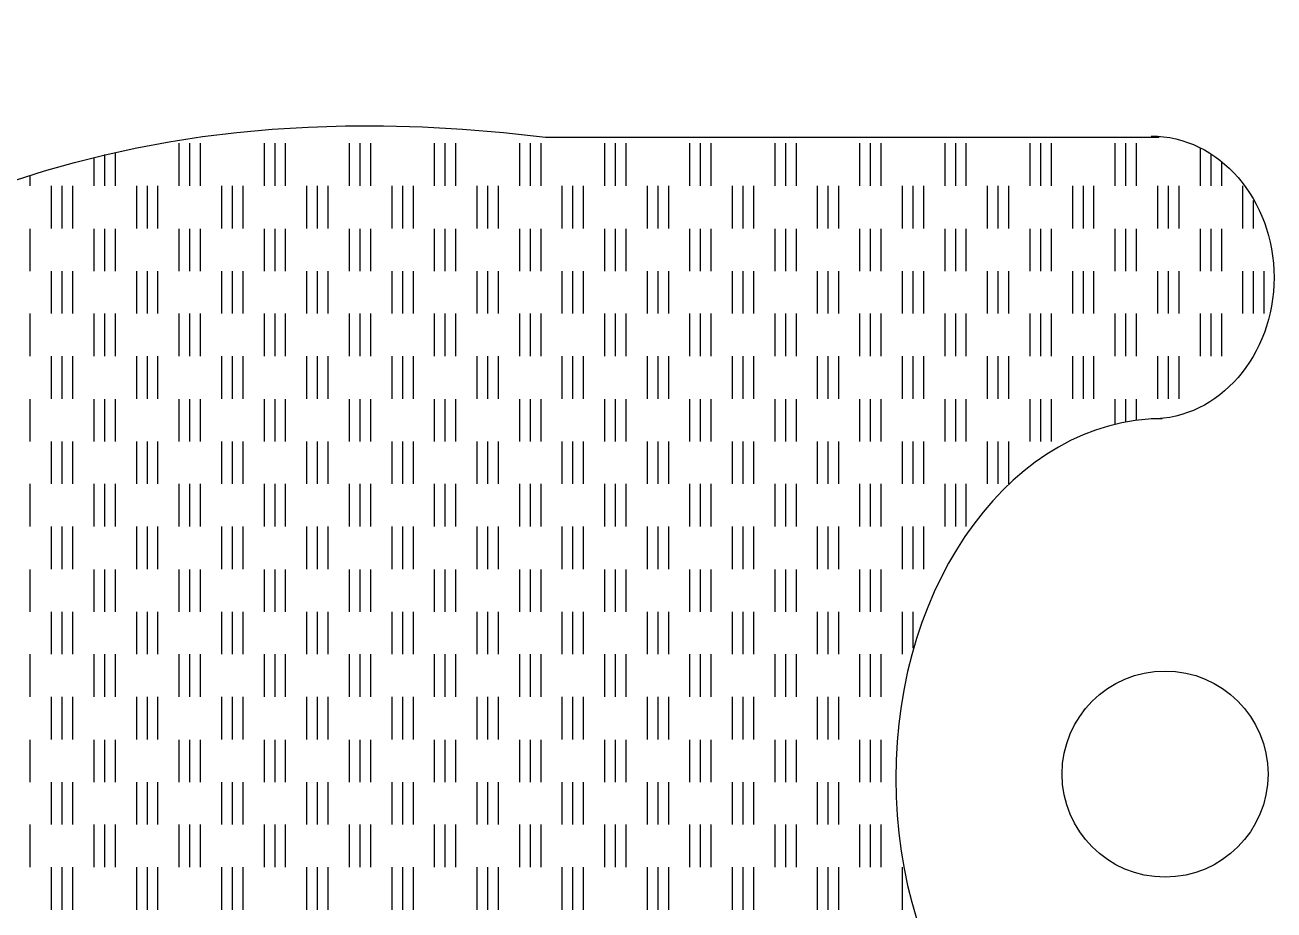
# Model space of a CAD drawing. Extents: x 5 to 365, y 4 to 204.
# Drawn here: x 34.72 to 64.07, y 142.57 to 163.35 of the extents above; entities that cross this region are included whole.
import ezdxf

# ---------------------------------------------------------------- set-up
doc = ezdxf.new("R2010")
doc.units = 0
doc.layers.add('Your_Design', color=7, linetype='CONTINUOUS')

msp = doc.modelspace()

# ---------------------------------------------------------------- linework, layer by layer
at = {"layer": 'Your_Design', "color": 1}
msp.add_lwpolyline([(46.945655, 160.71799), (61.366502, 160.71799)], dxfattribs=at)
at = {"layer": 'Your_Design', "color": 6}
for points in [[(36.593847, 159.57236), (36.593847, 160.307775)], [(36.843847, 159.57236), (36.843847, 160.355022)], [(62.336419, 159.572364), (62.336419, 160.449521)], [(62.586418, 159.572364), (62.586418, 160.317229)], [(36.343848, 159.57236), (36.343848, 160.232178)], [(62.836418, 159.572364), (62.836418, 160.128239)], [(34.843847, 159.57236), (34.843847, 159.806957)], [(35.34385, 158.570542), (35.34385, 159.57236)], [(35.593849, 158.570542), (35.593849, 159.57236)], [(35.843849, 158.57154), (35.843849, 159.57236)], [(37.343849, 158.570542), (37.343849, 159.57236)], [(37.593849, 158.570542), (37.593849, 159.57236)], [(37.843848, 158.57154), (37.843848, 159.57236)], [(39.343849, 158.570542), (39.343849, 159.57236)], [(39.593848, 158.570542), (39.593848, 159.57236)], [(39.843848, 158.57154), (39.843848, 159.57236)], [(41.343848, 158.570542), (41.343848, 159.57236)], [(41.593848, 158.570542), (41.593848, 159.57236)], [(41.843847, 158.571537), (41.843847, 159.57236)], [(43.343851, 158.570542), (43.343851, 159.57236)], [(43.593851, 158.570542), (43.593851, 159.57236)], [(43.84385, 158.57154), (43.84385, 159.57236)], [(45.343851, 158.570542), (45.343851, 159.57236)], [(45.59385, 158.570542), (45.59385, 159.57236)], [(45.84385, 158.571537), (45.84385, 159.57236)], [(47.343847, 158.570542), (47.343847, 159.57236)], [(47.593846, 158.570542), (47.593846, 159.57236)], [(47.843846, 158.57154), (47.843846, 159.57236)], [(49.343846, 158.570542), (49.343846, 159.57236)], [(49.593846, 158.570542), (49.593846, 159.57236)], [(49.843845, 158.57154), (49.843845, 159.57236)], [(51.343849, 158.570542), (51.343849, 159.57236)], [(51.593849, 158.570542), (51.593849, 159.57236)], [(51.843848, 158.57154), (51.843848, 159.57236)], [(53.343849, 158.570542), (53.343849, 159.57236)], [(53.593848, 158.570542), (53.593848, 159.57236)], [(53.843848, 158.57154), (53.843848, 159.57236)], [(55.336422, 158.570542), (55.336422, 159.572364)], [(55.586422, 158.570542), (55.586422, 159.572364)], [(55.836421, 158.57154), (55.836421, 159.572364)], [(57.336418, 158.570545), (57.336418, 159.572364)], [(57.586418, 158.570545), (57.586418, 159.572364)], [(57.836417, 158.571547), (57.836417, 159.572364)], [(59.336414, 158.570545), (59.336414, 159.572364)], [(59.586414, 158.570545), (59.586414, 159.572364)], [(59.836413, 158.571547), (59.836413, 159.572364)], [(61.336421, 158.570545), (61.336421, 159.572364)], [(61.58642, 158.570545), (61.58642, 159.572364)], [(61.83642, 158.571547), (61.83642, 159.572364)], [(63.33642, 158.570545), (63.33642, 159.572364)], [(63.58642, 158.570545), (63.58642, 159.232184)], [(34.843847, 157.572361), (34.843847, 158.566541)], [(36.343848, 157.572361), (36.343848, 158.566541)], [(36.593847, 157.572361), (36.593847, 158.566541)], [(36.843847, 157.572361), (36.843847, 158.566541)], [(38.343847, 157.572357), (38.343847, 158.566541)], [(38.593847, 157.572357), (38.593847, 158.566541)], [(38.843846, 157.572357), (38.843846, 158.566541)], [(40.343847, 157.572357), (40.343847, 158.566541)], [(40.593846, 157.572357), (40.593846, 158.566541)], [(40.843846, 157.572357), (40.843846, 158.566541)], [(42.34385, 157.572357), (42.34385, 158.566541)], [(42.593849, 157.572357), (42.593849, 158.566541)], [(42.843849, 157.572357), (42.843849, 158.566541)], [(44.343849, 157.572357), (44.343849, 158.566541)], [(44.593849, 157.572357), (44.593849, 158.566541)], [(44.843848, 157.572357), (44.843848, 158.566541)], [(46.343845, 157.572361), (46.343845, 158.566541)], [(46.593845, 157.572361), (46.593845, 158.566541)], [(46.843844, 157.572361), (46.843844, 158.566541)], [(48.343845, 157.572361), (48.343845, 158.566541)], [(48.593844, 157.572361), (48.593844, 158.566541)], [(48.843844, 157.572361), (48.843844, 158.566541)], [(50.343851, 157.572361), (50.343851, 158.566541)], [(50.593851, 157.572361), (50.593851, 158.566541)], [(50.84385, 157.572361), (50.84385, 158.566541)], [(52.343847, 157.572361), (52.343847, 158.566541)], [(52.593847, 157.572361), (52.593847, 158.566541)], [(52.843846, 157.572361), (52.843846, 158.566541)], [(54.336424, 157.572361), (54.336424, 158.566541)], [(54.586424, 157.572361), (54.586424, 158.566541)], [(54.836423, 157.572361), (54.836423, 158.566541)], [(56.33642, 157.572364), (56.33642, 158.566545)], [(56.58642, 157.572364), (56.58642, 158.566545)], [(56.836419, 157.572364), (56.836419, 158.566545)], [(58.336416, 157.572364), (58.336416, 158.566545)], [(58.586416, 157.572364), (58.586416, 158.566545)], [(58.836415, 157.572364), (58.836415, 158.566545)], [(60.336423, 157.572364), (60.336423, 158.566545)], [(60.586422, 157.572364), (60.586422, 158.566545)], [(60.836422, 157.572364), (60.836422, 158.566545)], [(62.336419, 157.572364), (62.336419, 158.566545)], [(62.586418, 157.572364), (62.586418, 158.566545)], [(62.836418, 157.572364), (62.836418, 158.566545)], [(35.34385, 154.570546), (35.34385, 155.572361)], [(35.593849, 154.570546), (35.593849, 155.572361)], [(35.843849, 154.571541), (35.843849, 155.572361)], [(37.343849, 154.570546), (37.343849, 155.572361)], [(37.593849, 154.570546), (37.593849, 155.572361)], [(37.843848, 154.571541), (37.843848, 155.572361)], [(39.343849, 154.570536), (39.343849, 155.572354)], [(39.593848, 154.570536), (39.593848, 155.572354)], [(39.843848, 154.571541), (39.843848, 155.572354)], [(41.343848, 154.570536), (41.343848, 155.572354)], [(41.593848, 154.570536), (41.593848, 155.572354)], [(41.843847, 154.571541), (41.843847, 155.572354)], [(43.343851, 154.570536), (43.343851, 155.572354)], [(43.593851, 154.570536), (43.593851, 155.572354)], [(43.84385, 154.571541), (43.84385, 155.572354)], [(45.343851, 154.570536), (45.343851, 155.572354)], [(45.59385, 154.570536), (45.59385, 155.572354)], [(45.84385, 154.571541), (45.84385, 155.572354)], [(47.343847, 154.570546), (47.343847, 155.572361)], [(47.593846, 154.570546), (47.593846, 155.572361)], [(47.843846, 154.571541), (47.843846, 155.572361)], [(49.343846, 154.570546), (49.343846, 155.572361)], [(49.593846, 154.570546), (49.593846, 155.572361)], [(49.843845, 154.571541), (49.843845, 155.572361)], [(51.343849, 154.570546), (51.343849, 155.572361)], [(51.593849, 154.570546), (51.593849, 155.572361)], [(51.843848, 154.571541), (51.843848, 155.572361)], [(53.343849, 154.570546), (53.343849, 155.572361)], [(53.593848, 154.570546), (53.593848, 155.572361)], [(53.843848, 154.571541), (53.843848, 155.572361)], [(55.336422, 154.570546), (55.336422, 155.572361)], [(55.586422, 154.570546), (55.586422, 155.572361)], [(55.836421, 154.571541), (55.836421, 155.572361)], [(57.336418, 154.570546), (57.336418, 155.572365)], [(57.586418, 154.570546), (57.586418, 155.572365)], [(57.836417, 154.571552), (57.836417, 155.572365)], [(59.336414, 154.570546), (59.336414, 155.572365)], [(59.586414, 154.570546), (59.586414, 155.572365)], [(59.836413, 154.571552), (59.836413, 155.572365)], [(61.336421, 154.570546), (61.336421, 155.572365)], [(61.58642, 154.570546), (61.58642, 155.572365)], [(61.83642, 154.571552), (61.83642, 155.572365)], [(34.843847, 153.572355), (34.843847, 154.566546)], [(36.343848, 153.572355), (36.343848, 154.566546)], [(36.593847, 153.572355), (36.593847, 154.566546)], [(36.843847, 153.572355), (36.843847, 154.566546)], [(38.343847, 153.572348), (38.343847, 154.566535)], [(38.593847, 153.572348), (38.593847, 154.566535)], [(38.843846, 153.572348), (38.843846, 154.566535)], [(40.343847, 153.572348), (40.343847, 154.566535)], [(40.593846, 153.572348), (40.593846, 154.566535)], [(40.843846, 153.572348), (40.843846, 154.566535)], [(42.34385, 153.572348), (42.34385, 154.566535)], [(42.593849, 153.572348), (42.593849, 154.566535)], [(42.843849, 153.572348), (42.843849, 154.566535)], [(44.343849, 153.572348), (44.343849, 154.566535)], [(44.593849, 153.572348), (44.593849, 154.566535)], [(44.843848, 153.572348), (44.843848, 154.566535)], [(46.343845, 153.572355), (46.343845, 154.566546)], [(46.593845, 153.572355), (46.593845, 154.566546)], [(46.843844, 153.572355), (46.843844, 154.566546)], [(48.343845, 153.572355), (48.343845, 154.566546)], [(48.593844, 153.572355), (48.593844, 154.566546)], [(48.843844, 153.572355), (48.843844, 154.566546)], [(50.343851, 153.572355), (50.343851, 154.566546)], [(50.593851, 153.572355), (50.593851, 154.566546)], [(50.84385, 153.572355), (50.84385, 154.566546)], [(52.343847, 153.572355), (52.343847, 154.566546)], [(52.593847, 153.572355), (52.593847, 154.566546)], [(52.843846, 153.572355), (52.843846, 154.566546)], [(54.336424, 153.572355), (54.336424, 154.566546)], [(54.586424, 153.572355), (54.586424, 154.566546)], [(54.836423, 153.572355), (54.836423, 154.566546)], [(56.33642, 153.572358), (56.33642, 154.566546)], [(56.58642, 153.572358), (56.58642, 154.566546)], [(56.836419, 153.572358), (56.836419, 154.566546)], [(58.336416, 153.572358), (58.336416, 154.566546)], [(58.586416, 153.572358), (58.586416, 154.566546)], [(58.836415, 153.572358), (58.836415, 154.566546)], [(60.336423, 153.988135), (60.336423, 154.566546)], [(60.586422, 154.025928), (60.586422, 154.566546)], [(60.836422, 154.073179), (60.836422, 154.566546)], [(35.34385, 150.570544), (35.34385, 151.572352)], [(35.593849, 150.570544), (35.593849, 151.572352)], [(35.843849, 150.571546), (35.843849, 151.572352)], [(37.343849, 150.570544), (37.343849, 151.572352)], [(37.593849, 150.570544), (37.593849, 151.572352)], [(37.843848, 150.571546), (37.843848, 151.572352)], [(39.343849, 150.57054), (39.343849, 151.572352)], [(39.593848, 150.57054), (39.593848, 151.572352)], [(39.843848, 150.571539), (39.843848, 151.572352)], [(41.343848, 150.57054), (41.343848, 151.572352)], [(41.593848, 150.57054), (41.593848, 151.572352)], [(41.843847, 150.571539), (41.843847, 151.572352)], [(43.343851, 150.57054), (43.343851, 151.572352)], [(43.593851, 150.57054), (43.593851, 151.572352)], [(43.84385, 150.571539), (43.84385, 151.572352)], [(45.343851, 150.57054), (45.343851, 151.572352)], [(45.59385, 150.57054), (45.59385, 151.572352)], [(45.84385, 150.571539), (45.84385, 151.572352)], [(47.343847, 150.570544), (47.343847, 151.572352)], [(47.593846, 150.570544), (47.593846, 151.572352)], [(47.843846, 150.571546), (47.843846, 151.572352)], [(49.343846, 150.570544), (49.343846, 151.572352)], [(49.593846, 150.570544), (49.593846, 151.572352)], [(49.843845, 150.571546), (49.843845, 151.572352)], [(51.343849, 150.570544), (51.343849, 151.572352)], [(51.593849, 150.570544), (51.593849, 151.572352)], [(51.843848, 150.571546), (51.843848, 151.572352)], [(53.343849, 150.570544), (53.343849, 151.572352)], [(53.593848, 150.570544), (53.593848, 151.572352)], [(53.843848, 150.571546), (53.843848, 151.572352)], [(55.336422, 150.570544), (55.336422, 151.572352)], [(55.586422, 150.570544), (55.586422, 151.572352)], [(55.836421, 150.571539), (55.836421, 151.572352)], [(34.843847, 149.572356), (34.843847, 150.566543)], [(36.343848, 149.572356), (36.343848, 150.566543)], [(36.593847, 149.572356), (36.593847, 150.566543)], [(36.843847, 149.572356), (36.843847, 150.566543)], [(38.343847, 149.572352), (38.343847, 150.56654)], [(38.593847, 149.572352), (38.593847, 150.56654)], [(38.843846, 149.572352), (38.843846, 150.56654)], [(40.343847, 149.572352), (40.343847, 150.56654)], [(40.593846, 149.572352), (40.593846, 150.56654)], [(40.843846, 149.572352), (40.843846, 150.56654)], [(42.34385, 149.572352), (42.34385, 150.56654)], [(42.593849, 149.572352), (42.593849, 150.56654)], [(42.843849, 149.572352), (42.843849, 150.56654)], [(44.343849, 149.572352), (44.343849, 150.56654)], [(44.593849, 149.572352), (44.593849, 150.56654)], [(44.843848, 149.572352), (44.843848, 150.56654)], [(46.343845, 149.572356), (46.343845, 150.566543)], [(46.593845, 149.572356), (46.593845, 150.566543)], [(46.843844, 149.572356), (46.843844, 150.566543)], [(48.343845, 149.572356), (48.343845, 150.566543)], [(48.593844, 149.572356), (48.593844, 150.566543)], [(48.843844, 149.572356), (48.843844, 150.566543)], [(50.343851, 149.572356), (50.343851, 150.566543)], [(50.593851, 149.572356), (50.593851, 150.566543)], [(50.84385, 149.572356), (50.84385, 150.566543)], [(52.343847, 149.572356), (52.343847, 150.566543)], [(52.593847, 149.572356), (52.593847, 150.566543)], [(52.843846, 149.572356), (52.843846, 150.566543)], [(54.336424, 149.572356), (54.336424, 150.566543)], [(54.586424, 149.572356), (54.586424, 150.566543)], [(54.836423, 149.572356), (54.836423, 150.566543)], [(55.586422, 148.7141), (55.586422, 149.572356)], [(35.34385, 146.570541), (35.34385, 147.572356)], [(35.593849, 146.570541), (35.593849, 147.572356)], [(35.843849, 146.571543), (35.843849, 147.572356)], [(37.343849, 146.570541), (37.343849, 147.572356)], [(37.593849, 146.570541), (37.593849, 147.572356)], [(37.843848, 146.571543), (37.843848, 147.572356)], [(39.343849, 146.570541), (39.343849, 147.572349)], [(39.593848, 146.570541), (39.593848, 147.572349)], [(39.843848, 146.571536), (39.843848, 147.572349)], [(41.343848, 146.570541), (41.343848, 147.572349)], [(41.593848, 146.570541), (41.593848, 147.572349)], [(41.843847, 146.571536), (41.843847, 147.572349)], [(43.343851, 146.570541), (43.343851, 147.572349)], [(43.593851, 146.570541), (43.593851, 147.572349)], [(43.84385, 146.571536), (43.84385, 147.572349)], [(45.343851, 146.570541), (45.343851, 147.572349)], [(45.59385, 146.570541), (45.59385, 147.572349)], [(45.84385, 146.571536), (45.84385, 147.572349)], [(47.343847, 146.570541), (47.343847, 147.572356)], [(47.593846, 146.570541), (47.593846, 147.572356)], [(47.843846, 146.571543), (47.843846, 147.572356)], [(49.343846, 146.570541), (49.343846, 147.572356)], [(49.593846, 146.570541), (49.593846, 147.572356)], [(49.843845, 146.571543), (49.843845, 147.572356)], [(51.343849, 146.570541), (51.343849, 147.572356)], [(51.593849, 146.570541), (51.593849, 147.572356)], [(51.843848, 146.571543), (51.843848, 147.572356)], [(53.343849, 146.570541), (53.343849, 147.572356)], [(53.593848, 146.570541), (53.593848, 147.572356)], [(53.843848, 146.571543), (53.843848, 147.572356)], [(34.843847, 145.572353), (34.843847, 146.566541)], [(36.343848, 145.572353), (36.343848, 146.566541)], [(36.593847, 145.572353), (36.593847, 146.566541)], [(36.843847, 145.572353), (36.843847, 146.566541)], [(38.343847, 145.572353), (38.343847, 146.566541)], [(38.593847, 145.572353), (38.593847, 146.566541)], [(38.843846, 145.572353), (38.843846, 146.566541)], [(40.343847, 145.572353), (40.343847, 146.566541)], [(40.593846, 145.572353), (40.593846, 146.566541)], [(40.843846, 145.572353), (40.843846, 146.566541)], [(42.34385, 145.572353), (42.34385, 146.566541)], [(42.593849, 145.572353), (42.593849, 146.566541)], [(42.843849, 145.572353), (42.843849, 146.566541)], [(44.343849, 145.572353), (44.343849, 146.566541)], [(44.593849, 145.572353), (44.593849, 146.566541)], [(44.843848, 145.572353), (44.843848, 146.566541)], [(46.343845, 145.572353), (46.343845, 146.566541)], [(46.593845, 145.572353), (46.593845, 146.566541)], [(46.843844, 145.572353), (46.843844, 146.566541)], [(48.343845, 145.572353), (48.343845, 146.566541)], [(48.593844, 145.572353), (48.593844, 146.566541)], [(48.843844, 145.572353), (48.843844, 146.566541)], [(50.343851, 145.572353), (50.343851, 146.566541)], [(50.593851, 145.572353), (50.593851, 146.566541)], [(50.84385, 145.572353), (50.84385, 146.566541)], [(52.343847, 145.572353), (52.343847, 146.566541)], [(52.593847, 145.572353), (52.593847, 146.566541)], [(52.843846, 145.572353), (52.843846, 146.566541)], [(54.336424, 145.572353), (54.336424, 146.566541)], [(54.586424, 145.572353), (54.586424, 146.566541)], [(54.836423, 145.572353), (54.836423, 146.566541)], [(35.34385, 142.570539), (35.34385, 143.572353)], [(35.593849, 142.570539), (35.593849, 143.572353)], [(35.843849, 142.571541), (35.843849, 143.572353)], [(37.343849, 142.570539), (37.343849, 143.572353)], [(37.593849, 142.570539), (37.593849, 143.572353)], [(37.843848, 142.571541), (37.843848, 143.572353)], [(39.343849, 142.570539), (39.343849, 143.572353)], [(39.593848, 142.570539), (39.593848, 143.572353)], [(39.843848, 142.571541), (39.843848, 143.572353)], [(41.343848, 142.570539), (41.343848, 143.572353)], [(41.593848, 142.570539), (41.593848, 143.572353)], [(41.843847, 142.571541), (41.843847, 143.572353)], [(43.343851, 142.570539), (43.343851, 143.572353)], [(43.593851, 142.570539), (43.593851, 143.572353)], [(43.84385, 142.571541), (43.84385, 143.572353)], [(45.343851, 142.570539), (45.343851, 143.572353)], [(45.59385, 142.570539), (45.59385, 143.572353)], [(45.84385, 142.571541), (45.84385, 143.572353)], [(47.343847, 142.570539), (47.343847, 143.572353)], [(47.593846, 142.570539), (47.593846, 143.572353)], [(47.843846, 142.571541), (47.843846, 143.572353)], [(49.343846, 142.570539), (49.343846, 143.572353)], [(49.593846, 142.570539), (49.593846, 143.572353)], [(49.843845, 142.571541), (49.843845, 143.572353)], [(51.343849, 142.570539), (51.343849, 143.572353)], [(51.593849, 142.570539), (51.593849, 143.572353)], [(51.843848, 142.571541), (51.843848, 143.572353)], [(53.343849, 142.570539), (53.343849, 143.572353)], [(53.593848, 142.570539), (53.593848, 143.572353)], [(53.843848, 142.571541), (53.843848, 143.572353)], [(55.336422, 142.570539), (55.336422, 143.572357)]]:
    msp.add_lwpolyline(points, dxfattribs=at)
at = {"layer": 'Your_Design', "color": 5}
msp.add_lwpolyline([(61.506562, 148.18019)], close=True, dxfattribs=at)
at = {"layer": 'Your_Design', "color": 1}
for points in [[(20.507448, 145.64746), (20.507448, 145.64746), (25.657749, 163.349359), (46.945655, 160.71799)], [(61.17759, 160.742746), (62.773056, 160.742746), (64.066442, 159.255369), (64.066442, 157.420593)], [(64.066442, 157.420593), (64.066442, 155.585831), (62.773056, 154.098454), (61.17759, 154.098454)], [(61.44144, 154.103072), (57.981631, 154.103072), (55.176889, 150.321004), (55.176889, 145.655574)], [(20.507448, 145.64746), (20.507448, 145.64746), (25.657749, 127.945565), (46.945652, 130.576933)], [(55.176889, 145.655574), (55.176889, 140.990161), (57.981631, 137.20809), (61.44144, 137.20809)]]:
    msp.add_open_spline(points, degree=3, dxfattribs=at)
at = {"layer": 'Your_Design', "color": 6}
for points in [[(38.343847, 159.57236), (38.343847, 160.541109), (38.343847, 160.572358), (38.343847, 160.572358)], [(38.593847, 159.57236), (38.593847, 160.541106), (38.593847, 160.572358), (38.593847, 160.572358)], [(38.843846, 159.57236), (38.843846, 160.541109), (38.843846, 160.572358), (38.843846, 160.572358)], [(40.343847, 159.57236), (40.343847, 160.541109), (40.343847, 160.572358), (40.343847, 160.572358)], [(40.593846, 159.57236), (40.593846, 160.541106), (40.593846, 160.572358), (40.593846, 160.572358)], [(40.843846, 159.57236), (40.843846, 160.541109), (40.843846, 160.572358), (40.843846, 160.572358)], [(42.34385, 159.57236), (42.34385, 160.541109), (42.34385, 160.572358), (42.34385, 160.572358)], [(42.593849, 159.57236), (42.593849, 160.541106), (42.593849, 160.572358), (42.593849, 160.572358)], [(42.843849, 159.57236), (42.843849, 160.541109), (42.843849, 160.572358), (42.843849, 160.572358)], [(44.343849, 159.57236), (44.343849, 160.541109), (44.343849, 160.572358), (44.343849, 160.572358)], [(44.593849, 159.57236), (44.593849, 160.541106), (44.593849, 160.572358), (44.593849, 160.572358)], [(44.843848, 159.57236), (44.843848, 160.541109), (44.843848, 160.572358), (44.843848, 160.572358)], [(46.343845, 159.57236), (46.343845, 160.541116), (46.343845, 160.572358), (46.343845, 160.572358)], [(46.593845, 159.57236), (46.593845, 160.541106), (46.593845, 160.572358), (46.593845, 160.572358)], [(46.843844, 159.57236), (46.843844, 160.541116), (46.843844, 160.572358), (46.843844, 160.572358)], [(48.343845, 159.57236), (48.343845, 160.541116), (48.343845, 160.572358), (48.343845, 160.572358)], [(48.593844, 159.57236), (48.593844, 160.541106), (48.593844, 160.572358), (48.593844, 160.572358)], [(48.843844, 159.57236), (48.843844, 160.541116), (48.843844, 160.572358), (48.843844, 160.572358)], [(50.343851, 159.57236), (50.343851, 160.541116), (50.343851, 160.572358), (50.343851, 160.572358)], [(50.593851, 159.57236), (50.593851, 160.541106), (50.593851, 160.572358), (50.593851, 160.572358)], [(50.84385, 159.57236), (50.84385, 160.541116), (50.84385, 160.572358), (50.84385, 160.572358)], [(52.343847, 159.57236), (52.343847, 160.541116), (52.343847, 160.572358), (52.343847, 160.572358)], [(52.593847, 159.57236), (52.593847, 160.541106), (52.593847, 160.572358), (52.593847, 160.572358)], [(52.843846, 159.57236), (52.843846, 160.541116), (52.843846, 160.572358), (52.843846, 160.572358)], [(54.336424, 159.572364), (54.336424, 160.541113), (54.336424, 160.572362), (54.336424, 160.572362)], [(54.586424, 159.572364), (54.586424, 160.541109), (54.586424, 160.572362), (54.586424, 160.572362)], [(54.836423, 159.572364), (54.836423, 160.541113), (54.836423, 160.572362), (54.836423, 160.572362)], [(56.33642, 159.572364), (56.33642, 160.54112), (56.33642, 160.572362), (56.33642, 160.572362)], [(56.58642, 159.572364), (56.58642, 160.541109), (56.58642, 160.572362), (56.58642, 160.572362)], [(56.836419, 159.572364), (56.836419, 160.54112), (56.836419, 160.572362), (56.836419, 160.572362)], [(58.336416, 159.572364), (58.336416, 160.54112), (58.336416, 160.572362), (58.336416, 160.572362)], [(58.586416, 159.572364), (58.586416, 160.541109), (58.586416, 160.572362), (58.586416, 160.572362)], [(58.836415, 159.572364), (58.836415, 160.54112), (58.836415, 160.572362), (58.836415, 160.572362)], [(60.336423, 159.572364), (60.336423, 160.54112), (60.336423, 160.572362), (60.336423, 160.572362)], [(60.586422, 159.572364), (60.586422, 160.541109), (60.586422, 160.572362), (60.586422, 160.572362)], [(60.836422, 159.572364), (60.836422, 160.54112), (60.836422, 160.572362), (60.836422, 160.572362)], [(35.34385, 156.572359), (35.34385, 157.541108), (35.34385, 157.572361), (35.34385, 157.572361)], [(35.593849, 156.572359), (35.593849, 157.541108), (35.593849, 157.572361), (35.593849, 157.572361)], [(35.843849, 156.572359), (35.843849, 157.541108), (35.843849, 157.572357), (35.843849, 157.572357)], [(37.343849, 156.572359), (37.343849, 157.541108), (37.343849, 157.572361), (37.343849, 157.572361)], [(37.593849, 156.572359), (37.593849, 157.541108), (37.593849, 157.572361), (37.593849, 157.572361)], [(37.843848, 156.572359), (37.843848, 157.541108), (37.843848, 157.572357), (37.843848, 157.572357)], [(39.343849, 156.572352), (39.343849, 157.541105), (39.343849, 157.572357), (39.343849, 157.572357)], [(39.593848, 156.572352), (39.593848, 157.541105), (39.593848, 157.572357), (39.593848, 157.572357)], [(39.843848, 156.572352), (39.843848, 157.541105), (39.843848, 157.572354), (39.843848, 157.572354)], [(41.343848, 156.572352), (41.343848, 157.541105), (41.343848, 157.572357), (41.343848, 157.572357)], [(41.593848, 156.572352), (41.593848, 157.541105), (41.593848, 157.572357), (41.593848, 157.572357)], [(41.843847, 156.572352), (41.843847, 157.541105), (41.843847, 157.572354), (41.843847, 157.572354)], [(43.343851, 156.572352), (43.343851, 157.541105), (43.343851, 157.572357), (43.343851, 157.572357)], [(43.593851, 156.572352), (43.593851, 157.541105), (43.593851, 157.572357), (43.593851, 157.572357)], [(43.84385, 156.572352), (43.84385, 157.541105), (43.84385, 157.572354), (43.84385, 157.572354)], [(45.343851, 156.572352), (45.343851, 157.541105), (45.343851, 157.572357), (45.343851, 157.572357)], [(45.59385, 156.572352), (45.59385, 157.541105), (45.59385, 157.572357), (45.59385, 157.572357)], [(45.84385, 156.572352), (45.84385, 157.541105), (45.84385, 157.572354), (45.84385, 157.572354)], [(47.343847, 156.572359), (47.343847, 157.541108), (47.343847, 157.572361), (47.343847, 157.572361)], [(47.593846, 156.572359), (47.593846, 157.541108), (47.593846, 157.572361), (47.593846, 157.572361)], [(47.843846, 156.572359), (47.843846, 157.541108), (47.843846, 157.572357), (47.843846, 157.572357)], [(49.343846, 156.572359), (49.343846, 157.541108), (49.343846, 157.572361), (49.343846, 157.572361)], [(49.593846, 156.572359), (49.593846, 157.541108), (49.593846, 157.572361), (49.593846, 157.572361)], [(49.843845, 156.572359), (49.843845, 157.541108), (49.843845, 157.572357), (49.843845, 157.572357)], [(51.343849, 156.572359), (51.343849, 157.541108), (51.343849, 157.572361), (51.343849, 157.572361)], [(51.593849, 156.572359), (51.593849, 157.541108), (51.593849, 157.572361), (51.593849, 157.572361)], [(51.843848, 156.572359), (51.843848, 157.541108), (51.843848, 157.572357), (51.843848, 157.572357)], [(53.343849, 156.572359), (53.343849, 157.541108), (53.343849, 157.572361), (53.343849, 157.572361)], [(53.593848, 156.572359), (53.593848, 157.541108), (53.593848, 157.572361), (53.593848, 157.572361)], [(53.843848, 156.572359), (53.843848, 157.541108), (53.843848, 157.572357), (53.843848, 157.572357)], [(55.336422, 156.572359), (55.336422, 157.541108), (55.336422, 157.572361), (55.336422, 157.572361)], [(55.586422, 156.572359), (55.586422, 157.541108), (55.586422, 157.572361), (55.586422, 157.572361)], [(55.836421, 156.572359), (55.836421, 157.541108), (55.836421, 157.572357), (55.836421, 157.572357)], [(57.336418, 156.572363), (57.336418, 157.541112), (57.336418, 157.572364), (57.336418, 157.572364)], [(57.586418, 156.572363), (57.586418, 157.541112), (57.586418, 157.572364), (57.586418, 157.572364)], [(57.836417, 156.572363), (57.836417, 157.541112), (57.836417, 157.572361), (57.836417, 157.572361)], [(59.336414, 156.572363), (59.336414, 157.541112), (59.336414, 157.572364), (59.336414, 157.572364)], [(59.586414, 156.572363), (59.586414, 157.541112), (59.586414, 157.572364), (59.586414, 157.572364)], [(59.836413, 156.572363), (59.836413, 157.541112), (59.836413, 157.572361), (59.836413, 157.572361)], [(61.336421, 156.572363), (61.336421, 157.541112), (61.336421, 157.572364), (61.336421, 157.572364)], [(61.58642, 156.572363), (61.58642, 157.541112), (61.58642, 157.572364), (61.58642, 157.572364)], [(61.83642, 156.572363), (61.83642, 157.541112), (61.83642, 157.572361), (61.83642, 157.572361)], [(63.33642, 156.572363), (63.33642, 157.541112), (63.33642, 157.572364), (63.33642, 157.572364)], [(63.58642, 156.572363), (63.58642, 157.541112), (63.58642, 157.572364), (63.58642, 157.572364)], [(63.836419, 156.572363), (63.836419, 157.541112), (63.836419, 157.572361), (63.836419, 157.572361)], [(34.843847, 155.572361), (34.843847, 156.54111), (34.843847, 156.572359), (34.843847, 156.572359)], [(36.343848, 155.572361), (36.343848, 156.54111), (36.343848, 156.572359), (36.343848, 156.572359)], [(36.593847, 155.572361), (36.593847, 156.541107), (36.593847, 156.572359), (36.593847, 156.572359)], [(36.843847, 155.572361), (36.843847, 156.54111), (36.843847, 156.572359), (36.843847, 156.572359)], [(38.343847, 155.572354), (38.343847, 156.541107), (38.343847, 156.572352), (38.343847, 156.572352)], [(38.593847, 155.572354), (38.593847, 156.5411), (38.593847, 156.572352), (38.593847, 156.572352)], [(38.843846, 155.572354), (38.843846, 156.541107), (38.843846, 156.572352), (38.843846, 156.572352)], [(40.343847, 155.572354), (40.343847, 156.541107), (40.343847, 156.572352), (40.343847, 156.572352)], [(40.593846, 155.572354), (40.593846, 156.5411), (40.593846, 156.572352), (40.593846, 156.572352)], [(40.843846, 155.572354), (40.843846, 156.541107), (40.843846, 156.572352), (40.843846, 156.572352)], [(42.34385, 155.572354), (42.34385, 156.541107), (42.34385, 156.572352), (42.34385, 156.572352)], [(42.593849, 155.572354), (42.593849, 156.5411), (42.593849, 156.572352), (42.593849, 156.572352)], [(42.843849, 155.572354), (42.843849, 156.541107), (42.843849, 156.572352), (42.843849, 156.572352)], [(44.343849, 155.572354), (44.343849, 156.541107), (44.343849, 156.572352), (44.343849, 156.572352)], [(44.593849, 155.572354), (44.593849, 156.5411), (44.593849, 156.572352), (44.593849, 156.572352)], [(44.843848, 155.572354), (44.843848, 156.541107), (44.843848, 156.572352), (44.843848, 156.572352)], [(46.343845, 155.572361), (46.343845, 156.54111), (46.343845, 156.572359), (46.343845, 156.572359)], [(46.593845, 155.572361), (46.593845, 156.541107), (46.593845, 156.572359), (46.593845, 156.572359)], [(46.843844, 155.572361), (46.843844, 156.54111), (46.843844, 156.572359), (46.843844, 156.572359)], [(48.343845, 155.572361), (48.343845, 156.54111), (48.343845, 156.572359), (48.343845, 156.572359)], [(48.593844, 155.572361), (48.593844, 156.541107), (48.593844, 156.572359), (48.593844, 156.572359)], [(48.843844, 155.572361), (48.843844, 156.54111), (48.843844, 156.572359), (48.843844, 156.572359)], [(50.343851, 155.572361), (50.343851, 156.54111), (50.343851, 156.572359), (50.343851, 156.572359)], [(50.593851, 155.572361), (50.593851, 156.541107), (50.593851, 156.572359), (50.593851, 156.572359)], [(50.84385, 155.572361), (50.84385, 156.54111), (50.84385, 156.572359), (50.84385, 156.572359)], [(52.343847, 155.572361), (52.343847, 156.54111), (52.343847, 156.572359), (52.343847, 156.572359)], [(52.593847, 155.572361), (52.593847, 156.541107), (52.593847, 156.572359), (52.593847, 156.572359)], [(52.843846, 155.572361), (52.843846, 156.54111), (52.843846, 156.572359), (52.843846, 156.572359)], [(54.336424, 155.572361), (54.336424, 156.54111), (54.336424, 156.572359), (54.336424, 156.572359)], [(54.586424, 155.572361), (54.586424, 156.541107), (54.586424, 156.572359), (54.586424, 156.572359)], [(54.836423, 155.572361), (54.836423, 156.54111), (54.836423, 156.572359), (54.836423, 156.572359)], [(56.33642, 155.572365), (56.33642, 156.54111), (56.33642, 156.572363), (56.33642, 156.572363)], [(56.58642, 155.572365), (56.58642, 156.54111), (56.58642, 156.572363), (56.58642, 156.572363)], [(56.836419, 155.572365), (56.836419, 156.54111), (56.836419, 156.572363), (56.836419, 156.572363)], [(58.336416, 155.572365), (58.336416, 156.54111), (58.336416, 156.572363), (58.336416, 156.572363)], [(58.586416, 155.572365), (58.586416, 156.54111), (58.586416, 156.572363), (58.586416, 156.572363)], [(58.836415, 155.572365), (58.836415, 156.54111), (58.836415, 156.572363), (58.836415, 156.572363)], [(60.336423, 155.572365), (60.336423, 156.54111), (60.336423, 156.572363), (60.336423, 156.572363)], [(60.586422, 155.572365), (60.586422, 156.54111), (60.586422, 156.572363), (60.586422, 156.572363)], [(60.836422, 155.572365), (60.836422, 156.54111), (60.836422, 156.572363), (60.836422, 156.572363)], [(62.336419, 155.572365), (62.336419, 156.54111), (62.336419, 156.572363), (62.336419, 156.572363)], [(62.586418, 155.572365), (62.586418, 156.54111), (62.586418, 156.572363), (62.586418, 156.572363)], [(62.836418, 155.572365), (62.836418, 156.54111), (62.836418, 156.572363), (62.836418, 156.572363)], [(35.34385, 152.572357), (35.34385, 153.541102), (35.34385, 153.572355), (35.34385, 153.572355)], [(35.593849, 152.572357), (35.593849, 153.541102), (35.593849, 153.572355), (35.593849, 153.572355)], [(35.843849, 152.572357), (35.843849, 153.541102), (35.843849, 153.572348), (35.843849, 153.572348)], [(37.343849, 152.572357), (37.343849, 153.541102), (37.343849, 153.572355), (37.343849, 153.572355)], [(37.593849, 152.572357), (37.593849, 153.541102), (37.593849, 153.572355), (37.593849, 153.572355)], [(37.843848, 152.572357), (37.843848, 153.541102), (37.843848, 153.572348), (37.843848, 153.572348)], [(39.343849, 152.57235), (39.343849, 153.541095), (39.343849, 153.572348), (39.343849, 153.572348)], [(39.593848, 152.57235), (39.593848, 153.541095), (39.593848, 153.572348), (39.593848, 153.572348)], [(39.843848, 152.57235), (39.843848, 153.541095), (39.843848, 153.572348), (39.843848, 153.572348)], [(41.343848, 152.57235), (41.343848, 153.541095), (41.343848, 153.572348), (41.343848, 153.572348)], [(41.593848, 152.57235), (41.593848, 153.541095), (41.593848, 153.572348), (41.593848, 153.572348)], [(41.843847, 152.57235), (41.843847, 153.541095), (41.843847, 153.572348), (41.843847, 153.572348)], [(43.343851, 152.57235), (43.343851, 153.541095), (43.343851, 153.572348), (43.343851, 153.572348)], [(43.593851, 152.57235), (43.593851, 153.541095), (43.593851, 153.572348), (43.593851, 153.572348)], [(43.84385, 152.57235), (43.84385, 153.541095), (43.84385, 153.572348), (43.84385, 153.572348)], [(45.343851, 152.57235), (45.343851, 153.541095), (45.343851, 153.572348), (45.343851, 153.572348)], [(45.59385, 152.57235), (45.59385, 153.541095), (45.59385, 153.572348), (45.59385, 153.572348)], [(45.84385, 152.57235), (45.84385, 153.541095), (45.84385, 153.572348), (45.84385, 153.572348)], [(47.343847, 152.572357), (47.343847, 153.541102), (47.343847, 153.572355), (47.343847, 153.572355)], [(47.593846, 152.572357), (47.593846, 153.541102), (47.593846, 153.572355), (47.593846, 153.572355)], [(47.843846, 152.572357), (47.843846, 153.541102), (47.843846, 153.572348), (47.843846, 153.572348)], [(49.343846, 152.572357), (49.343846, 153.541102), (49.343846, 153.572355), (49.343846, 153.572355)], [(49.593846, 152.572357), (49.593846, 153.541102), (49.593846, 153.572355), (49.593846, 153.572355)], [(49.843845, 152.572357), (49.843845, 153.541102), (49.843845, 153.572348), (49.843845, 153.572348)], [(51.343849, 152.572357), (51.343849, 153.541102), (51.343849, 153.572355), (51.343849, 153.572355)], [(51.593849, 152.572357), (51.593849, 153.541102), (51.593849, 153.572355), (51.593849, 153.572355)], [(51.843848, 152.572357), (51.843848, 153.541102), (51.843848, 153.572348), (51.843848, 153.572348)], [(53.343849, 152.572357), (53.343849, 153.541102), (53.343849, 153.572355), (53.343849, 153.572355)], [(53.593848, 152.572357), (53.593848, 153.541102), (53.593848, 153.572355), (53.593848, 153.572355)], [(53.843848, 152.572357), (53.843848, 153.541102), (53.843848, 153.572348), (53.843848, 153.572348)], [(55.336422, 152.572357), (55.336422, 153.541102), (55.336422, 153.572355), (55.336422, 153.572355)], [(55.586422, 152.572357), (55.586422, 153.541102), (55.586422, 153.572355), (55.586422, 153.572355)], [(55.836421, 152.572357), (55.836421, 153.541102), (55.836421, 153.572348), (55.836421, 153.572348)], [(57.336418, 152.57236), (57.336418, 153.541106), (57.336418, 153.572358), (57.336418, 153.572358)], [(57.586418, 152.57236), (57.586418, 153.541106), (57.586418, 153.572358), (57.586418, 153.572358)], [(57.836417, 152.57236), (57.836417, 153.541106), (57.836417, 153.572355), (57.836417, 153.572355)], [(34.843847, 151.572352), (34.843847, 152.541108), (34.843847, 152.572357), (34.843847, 152.572357)], [(36.343848, 151.572352), (36.343848, 152.541108), (36.343848, 152.572357), (36.343848, 152.572357)], [(36.593847, 151.572352), (36.593847, 152.541104), (36.593847, 152.572357), (36.593847, 152.572357)], [(36.843847, 151.572352), (36.843847, 152.541108), (36.843847, 152.572357), (36.843847, 152.572357)], [(38.343847, 151.572352), (38.343847, 152.541104), (38.343847, 152.57235), (38.343847, 152.57235)], [(38.593847, 151.572352), (38.593847, 152.541097), (38.593847, 152.57235), (38.593847, 152.57235)], [(38.843846, 151.572352), (38.843846, 152.541104), (38.843846, 152.57235), (38.843846, 152.57235)], [(40.343847, 151.572352), (40.343847, 152.541104), (40.343847, 152.57235), (40.343847, 152.57235)], [(40.593846, 151.572352), (40.593846, 152.541097), (40.593846, 152.57235), (40.593846, 152.57235)], [(40.843846, 151.572352), (40.843846, 152.541104), (40.843846, 152.57235), (40.843846, 152.57235)], [(42.34385, 151.572352), (42.34385, 152.541104), (42.34385, 152.57235), (42.34385, 152.57235)], [(42.593849, 151.572352), (42.593849, 152.541097), (42.593849, 152.57235), (42.593849, 152.57235)], [(42.843849, 151.572352), (42.843849, 152.541104), (42.843849, 152.57235), (42.843849, 152.57235)], [(44.343849, 151.572352), (44.343849, 152.541104), (44.343849, 152.57235), (44.343849, 152.57235)], [(44.593849, 151.572352), (44.593849, 152.541097), (44.593849, 152.57235), (44.593849, 152.57235)], [(44.843848, 151.572352), (44.843848, 152.541104), (44.843848, 152.57235), (44.843848, 152.57235)], [(46.343845, 151.572352), (46.343845, 152.541108), (46.343845, 152.572357), (46.343845, 152.572357)], [(46.593845, 151.572352), (46.593845, 152.541104), (46.593845, 152.572357), (46.593845, 152.572357)], [(46.843844, 151.572352), (46.843844, 152.541108), (46.843844, 152.572357), (46.843844, 152.572357)], [(48.343845, 151.572352), (48.343845, 152.541108), (48.343845, 152.572357), (48.343845, 152.572357)], [(48.593844, 151.572352), (48.593844, 152.541104), (48.593844, 152.572357), (48.593844, 152.572357)], [(48.843844, 151.572352), (48.843844, 152.541108), (48.843844, 152.572357), (48.843844, 152.572357)], [(50.343851, 151.572352), (50.343851, 152.541108), (50.343851, 152.572357), (50.343851, 152.572357)], [(50.593851, 151.572352), (50.593851, 152.541104), (50.593851, 152.572357), (50.593851, 152.572357)], [(50.84385, 151.572352), (50.84385, 152.541108), (50.84385, 152.572357), (50.84385, 152.572357)], [(52.343847, 151.572352), (52.343847, 152.541108), (52.343847, 152.572357), (52.343847, 152.572357)], [(52.593847, 151.572352), (52.593847, 152.541104), (52.593847, 152.572357), (52.593847, 152.572357)], [(52.843846, 151.572352), (52.843846, 152.541108), (52.843846, 152.572357), (52.843846, 152.572357)], [(54.336424, 151.572352), (54.336424, 152.541108), (54.336424, 152.572357), (54.336424, 152.572357)], [(54.586424, 151.572352), (54.586424, 152.541104), (54.586424, 152.572357), (54.586424, 152.572357)], [(54.836423, 151.572352), (54.836423, 152.541108), (54.836423, 152.572357), (54.836423, 152.572357)], [(56.33642, 151.572359), (56.33642, 152.541108), (56.33642, 152.57236), (56.33642, 152.57236)], [(56.58642, 151.572359), (56.58642, 152.541108), (56.58642, 152.57236), (56.58642, 152.57236)], [(56.836419, 151.572359), (56.836419, 152.541108), (56.836419, 152.57236), (56.836419, 152.57236)], [(35.34385, 148.572358), (35.34385, 149.541103), (35.34385, 149.572356), (35.34385, 149.572356)], [(35.593849, 148.572358), (35.593849, 149.541103), (35.593849, 149.572356), (35.593849, 149.572356)], [(35.843849, 148.572358), (35.843849, 149.541103), (35.843849, 149.572352), (35.843849, 149.572352)], [(37.343849, 148.572358), (37.343849, 149.541103), (37.343849, 149.572356), (37.343849, 149.572356)], [(37.593849, 148.572358), (37.593849, 149.541103), (37.593849, 149.572356), (37.593849, 149.572356)], [(37.843848, 148.572358), (37.843848, 149.541103), (37.843848, 149.572352), (37.843848, 149.572352)], [(39.343849, 148.572354), (39.343849, 149.541099), (39.343849, 149.572352), (39.343849, 149.572352)], [(39.593848, 148.572354), (39.593848, 149.541099), (39.593848, 149.572352), (39.593848, 149.572352)], [(39.843848, 148.572354), (39.843848, 149.541099), (39.843848, 149.572345), (39.843848, 149.572345)], [(41.343848, 148.572354), (41.343848, 149.541099), (41.343848, 149.572352), (41.343848, 149.572352)], [(41.593848, 148.572354), (41.593848, 149.541099), (41.593848, 149.572352), (41.593848, 149.572352)], [(41.843847, 148.572354), (41.843847, 149.541099), (41.843847, 149.572345), (41.843847, 149.572345)], [(43.343851, 148.572354), (43.343851, 149.541099), (43.343851, 149.572352), (43.343851, 149.572352)], [(43.593851, 148.572354), (43.593851, 149.541099), (43.593851, 149.572352), (43.593851, 149.572352)], [(43.84385, 148.572354), (43.84385, 149.541099), (43.84385, 149.572345), (43.84385, 149.572345)], [(45.343851, 148.572354), (45.343851, 149.541099), (45.343851, 149.572352), (45.343851, 149.572352)], [(45.59385, 148.572354), (45.59385, 149.541099), (45.59385, 149.572352), (45.59385, 149.572352)], [(45.84385, 148.572354), (45.84385, 149.541099), (45.84385, 149.572345), (45.84385, 149.572345)], [(47.343847, 148.572358), (47.343847, 149.541103), (47.343847, 149.572356), (47.343847, 149.572356)], [(47.593846, 148.572358), (47.593846, 149.541103), (47.593846, 149.572356), (47.593846, 149.572356)], [(47.843846, 148.572358), (47.843846, 149.541103), (47.843846, 149.572352), (47.843846, 149.572352)], [(49.343846, 148.572358), (49.343846, 149.541103), (49.343846, 149.572356), (49.343846, 149.572356)], [(49.593846, 148.572358), (49.593846, 149.541103), (49.593846, 149.572356), (49.593846, 149.572356)], [(49.843845, 148.572358), (49.843845, 149.541103), (49.843845, 149.572352), (49.843845, 149.572352)], [(51.343849, 148.572358), (51.343849, 149.541103), (51.343849, 149.572356), (51.343849, 149.572356)], [(51.593849, 148.572358), (51.593849, 149.541103), (51.593849, 149.572356), (51.593849, 149.572356)], [(51.843848, 148.572358), (51.843848, 149.541103), (51.843848, 149.572352), (51.843848, 149.572352)], [(53.343849, 148.572358), (53.343849, 149.541103), (53.343849, 149.572356), (53.343849, 149.572356)], [(53.593848, 148.572358), (53.593848, 149.541103), (53.593848, 149.572356), (53.593848, 149.572356)], [(53.843848, 148.572358), (53.843848, 149.541103), (53.843848, 149.572352), (53.843848, 149.572352)], [(55.336422, 148.572358), (55.336422, 149.541103), (55.336422, 149.572356), (55.336422, 149.572356)], [(34.843847, 147.572356), (34.843847, 148.541105), (34.843847, 148.572354), (34.843847, 148.572354)], [(36.343848, 147.572356), (36.343848, 148.541105), (36.343848, 148.572358), (36.343848, 148.572358)], [(36.593847, 147.572356), (36.593847, 148.541105), (36.593847, 148.572358), (36.593847, 148.572358)], [(36.843847, 147.572356), (36.843847, 148.541105), (36.843847, 148.572354), (36.843847, 148.572354)], [(38.343847, 147.572349), (38.343847, 148.541101), (38.343847, 148.572354), (38.343847, 148.572354)], [(38.593847, 147.572349), (38.593847, 148.541101), (38.593847, 148.572354), (38.593847, 148.572354)], [(38.843846, 147.572349), (38.843846, 148.541101), (38.843846, 148.572347), (38.843846, 148.572347)], [(40.343847, 147.572349), (40.343847, 148.541101), (40.343847, 148.572354), (40.343847, 148.572354)], [(40.593846, 147.572349), (40.593846, 148.541101), (40.593846, 148.572354), (40.593846, 148.572354)], [(40.843846, 147.572349), (40.843846, 148.541101), (40.843846, 148.572347), (40.843846, 148.572347)], [(42.34385, 147.572349), (42.34385, 148.541101), (42.34385, 148.572354), (42.34385, 148.572354)], [(42.593849, 147.572349), (42.593849, 148.541101), (42.593849, 148.572354), (42.593849, 148.572354)], [(42.843849, 147.572349), (42.843849, 148.541101), (42.843849, 148.572347), (42.843849, 148.572347)], [(44.343849, 147.572349), (44.343849, 148.541101), (44.343849, 148.572354), (44.343849, 148.572354)], [(44.593849, 147.572349), (44.593849, 148.541101), (44.593849, 148.572354), (44.593849, 148.572354)], [(44.843848, 147.572349), (44.843848, 148.541101), (44.843848, 148.572347), (44.843848, 148.572347)], [(46.343845, 147.572356), (46.343845, 148.541105), (46.343845, 148.572358), (46.343845, 148.572358)], [(46.593845, 147.572356), (46.593845, 148.541105), (46.593845, 148.572358), (46.593845, 148.572358)], [(46.843844, 147.572356), (46.843844, 148.541105), (46.843844, 148.572354), (46.843844, 148.572354)], [(48.343845, 147.572356), (48.343845, 148.541105), (48.343845, 148.572358), (48.343845, 148.572358)], [(48.593844, 147.572356), (48.593844, 148.541105), (48.593844, 148.572358), (48.593844, 148.572358)], [(48.843844, 147.572356), (48.843844, 148.541105), (48.843844, 148.572354), (48.843844, 148.572354)], [(50.343851, 147.572356), (50.343851, 148.541105), (50.343851, 148.572358), (50.343851, 148.572358)], [(50.593851, 147.572356), (50.593851, 148.541105), (50.593851, 148.572358), (50.593851, 148.572358)], [(50.84385, 147.572356), (50.84385, 148.541105), (50.84385, 148.572354), (50.84385, 148.572354)], [(52.343847, 147.572356), (52.343847, 148.541105), (52.343847, 148.572358), (52.343847, 148.572358)], [(52.593847, 147.572356), (52.593847, 148.541105), (52.593847, 148.572358), (52.593847, 148.572358)], [(52.843846, 147.572356), (52.843846, 148.541105), (52.843846, 148.572354), (52.843846, 148.572354)], [(54.336424, 147.572356), (54.336424, 148.541105), (54.336424, 148.572358), (54.336424, 148.572358)], [(54.586424, 147.572356), (54.586424, 148.541105), (54.586424, 148.572358), (54.586424, 148.572358)], [(54.836423, 147.572356), (54.836423, 148.541105), (54.836423, 148.572354), (54.836423, 148.572354)], [(35.34385, 144.572355), (35.34385, 145.5411), (35.34385, 145.572353), (35.34385, 145.572353)], [(35.593849, 144.572355), (35.593849, 145.5411), (35.593849, 145.572353), (35.593849, 145.572353)], [(35.843849, 144.572355), (35.843849, 145.5411), (35.843849, 145.572349), (35.843849, 145.572349)], [(37.343849, 144.572355), (37.343849, 145.5411), (37.343849, 145.572353), (37.343849, 145.572353)], [(37.593849, 144.572355), (37.593849, 145.5411), (37.593849, 145.572353), (37.593849, 145.572353)], [(37.843848, 144.572355), (37.843848, 145.5411), (37.843848, 145.572349), (37.843848, 145.572349)], [(39.343849, 144.572351), (39.343849, 145.5411), (39.343849, 145.572353), (39.343849, 145.572353)], [(39.593848, 144.572351), (39.593848, 145.5411), (39.593848, 145.572353), (39.593848, 145.572353)], [(39.843848, 144.572351), (39.843848, 145.5411), (39.843848, 145.572342), (39.843848, 145.572342)], [(41.343848, 144.572351), (41.343848, 145.5411), (41.343848, 145.572353), (41.343848, 145.572353)], [(41.593848, 144.572351), (41.593848, 145.5411), (41.593848, 145.572353), (41.593848, 145.572353)], [(41.843847, 144.572351), (41.843847, 145.5411), (41.843847, 145.572342), (41.843847, 145.572342)], [(43.343851, 144.572351), (43.343851, 145.5411), (43.343851, 145.572353), (43.343851, 145.572353)], [(43.593851, 144.572351), (43.593851, 145.5411), (43.593851, 145.572353), (43.593851, 145.572353)], [(43.84385, 144.572351), (43.84385, 145.5411), (43.84385, 145.572342), (43.84385, 145.572342)], [(45.343851, 144.572351), (45.343851, 145.5411), (45.343851, 145.572353), (45.343851, 145.572353)], [(45.59385, 144.572351), (45.59385, 145.5411), (45.59385, 145.572353), (45.59385, 145.572353)], [(45.84385, 144.572351), (45.84385, 145.5411), (45.84385, 145.572342), (45.84385, 145.572342)], [(47.343847, 144.572355), (47.343847, 145.5411), (47.343847, 145.572353), (47.343847, 145.572353)], [(47.593846, 144.572355), (47.593846, 145.5411), (47.593846, 145.572353), (47.593846, 145.572353)], [(47.843846, 144.572355), (47.843846, 145.5411), (47.843846, 145.572349), (47.843846, 145.572349)], [(49.343846, 144.572355), (49.343846, 145.5411), (49.343846, 145.572353), (49.343846, 145.572353)], [(49.593846, 144.572355), (49.593846, 145.5411), (49.593846, 145.572353), (49.593846, 145.572353)], [(49.843845, 144.572355), (49.843845, 145.5411), (49.843845, 145.572349), (49.843845, 145.572349)], [(51.343849, 144.572355), (51.343849, 145.5411), (51.343849, 145.572353), (51.343849, 145.572353)], [(51.593849, 144.572355), (51.593849, 145.5411), (51.593849, 145.572353), (51.593849, 145.572353)], [(51.843848, 144.572355), (51.843848, 145.5411), (51.843848, 145.572349), (51.843848, 145.572349)], [(53.343849, 144.572355), (53.343849, 145.5411), (53.343849, 145.572353), (53.343849, 145.572353)], [(53.593848, 144.572355), (53.593848, 145.5411), (53.593848, 145.572353), (53.593848, 145.572353)], [(53.843848, 144.572355), (53.843848, 145.5411), (53.843848, 145.572349), (53.843848, 145.572349)], [(34.843847, 143.572353), (34.843847, 144.541109), (34.843847, 144.572355), (34.843847, 144.572355)], [(36.343848, 143.572353), (36.343848, 144.541109), (36.343848, 144.572355), (36.343848, 144.572355)], [(36.593847, 143.572353), (36.593847, 144.541102), (36.593847, 144.572355), (36.593847, 144.572355)], [(36.843847, 143.572353), (36.843847, 144.541109), (36.843847, 144.572355), (36.843847, 144.572355)], [(38.343847, 143.572353), (38.343847, 144.541102), (38.343847, 144.572351), (38.343847, 144.572351)], [(38.593847, 143.572353), (38.593847, 144.541099), (38.593847, 144.572351), (38.593847, 144.572351)], [(38.843846, 143.572353), (38.843846, 144.541102), (38.843846, 144.572351), (38.843846, 144.572351)], [(40.343847, 143.572353), (40.343847, 144.541102), (40.343847, 144.572351), (40.343847, 144.572351)], [(40.593846, 143.572353), (40.593846, 144.541099), (40.593846, 144.572351), (40.593846, 144.572351)], [(40.843846, 143.572353), (40.843846, 144.541102), (40.843846, 144.572351), (40.843846, 144.572351)], [(42.34385, 143.572353), (42.34385, 144.541102), (42.34385, 144.572351), (42.34385, 144.572351)], [(42.593849, 143.572353), (42.593849, 144.541099), (42.593849, 144.572351), (42.593849, 144.572351)], [(42.843849, 143.572353), (42.843849, 144.541102), (42.843849, 144.572351), (42.843849, 144.572351)], [(44.343849, 143.572353), (44.343849, 144.541102), (44.343849, 144.572351), (44.343849, 144.572351)], [(44.593849, 143.572353), (44.593849, 144.541099), (44.593849, 144.572351), (44.593849, 144.572351)], [(44.843848, 143.572353), (44.843848, 144.541102), (44.843848, 144.572351), (44.843848, 144.572351)], [(46.343845, 143.572353), (46.343845, 144.541109), (46.343845, 144.572355), (46.343845, 144.572355)], [(46.593845, 143.572353), (46.593845, 144.541102), (46.593845, 144.572355), (46.593845, 144.572355)], [(46.843844, 143.572353), (46.843844, 144.541109), (46.843844, 144.572355), (46.843844, 144.572355)], [(48.343845, 143.572353), (48.343845, 144.541109), (48.343845, 144.572355), (48.343845, 144.572355)], [(48.593844, 143.572353), (48.593844, 144.541102), (48.593844, 144.572355), (48.593844, 144.572355)], [(48.843844, 143.572353), (48.843844, 144.541109), (48.843844, 144.572355), (48.843844, 144.572355)], [(50.343851, 143.572353), (50.343851, 144.541109), (50.343851, 144.572355), (50.343851, 144.572355)], [(50.593851, 143.572353), (50.593851, 144.541102), (50.593851, 144.572355), (50.593851, 144.572355)], [(50.84385, 143.572353), (50.84385, 144.541109), (50.84385, 144.572355), (50.84385, 144.572355)], [(52.343847, 143.572353), (52.343847, 144.541109), (52.343847, 144.572355), (52.343847, 144.572355)], [(52.593847, 143.572353), (52.593847, 144.541102), (52.593847, 144.572355), (52.593847, 144.572355)], [(52.843846, 143.572353), (52.843846, 144.541109), (52.843846, 144.572355), (52.843846, 144.572355)], [(54.336424, 143.572357), (54.336424, 144.541109), (54.336424, 144.572355), (54.336424, 144.572355)], [(54.586424, 143.572357), (54.586424, 144.541102), (54.586424, 144.572355), (54.586424, 144.572355)], [(54.836423, 143.572357), (54.836423, 144.541109), (54.836423, 144.572355), (54.836423, 144.572355)]]:
    msp.add_open_spline(points, degree=3, dxfattribs=at)
at = {"layer": 'Your_Design', "color": 5}
for points in [[(59.086693, 145.760347), (59.086693, 147.096789), (60.170106, 148.18019), (61.506562, 148.18019)], [(61.506562, 148.18019), (62.843019, 148.18019), (63.926431, 147.096789), (63.926431, 145.760347)], [(61.506562, 143.340504), (60.170106, 143.340504), (59.086693, 144.423905), (59.086693, 145.760347)], [(63.926431, 145.760347), (63.926431, 144.423905), (62.843019, 143.340504), (61.506562, 143.340504)]]:
    msp.add_open_spline(points, degree=3, dxfattribs=at)

doc.saveas('drawing.dxf')
